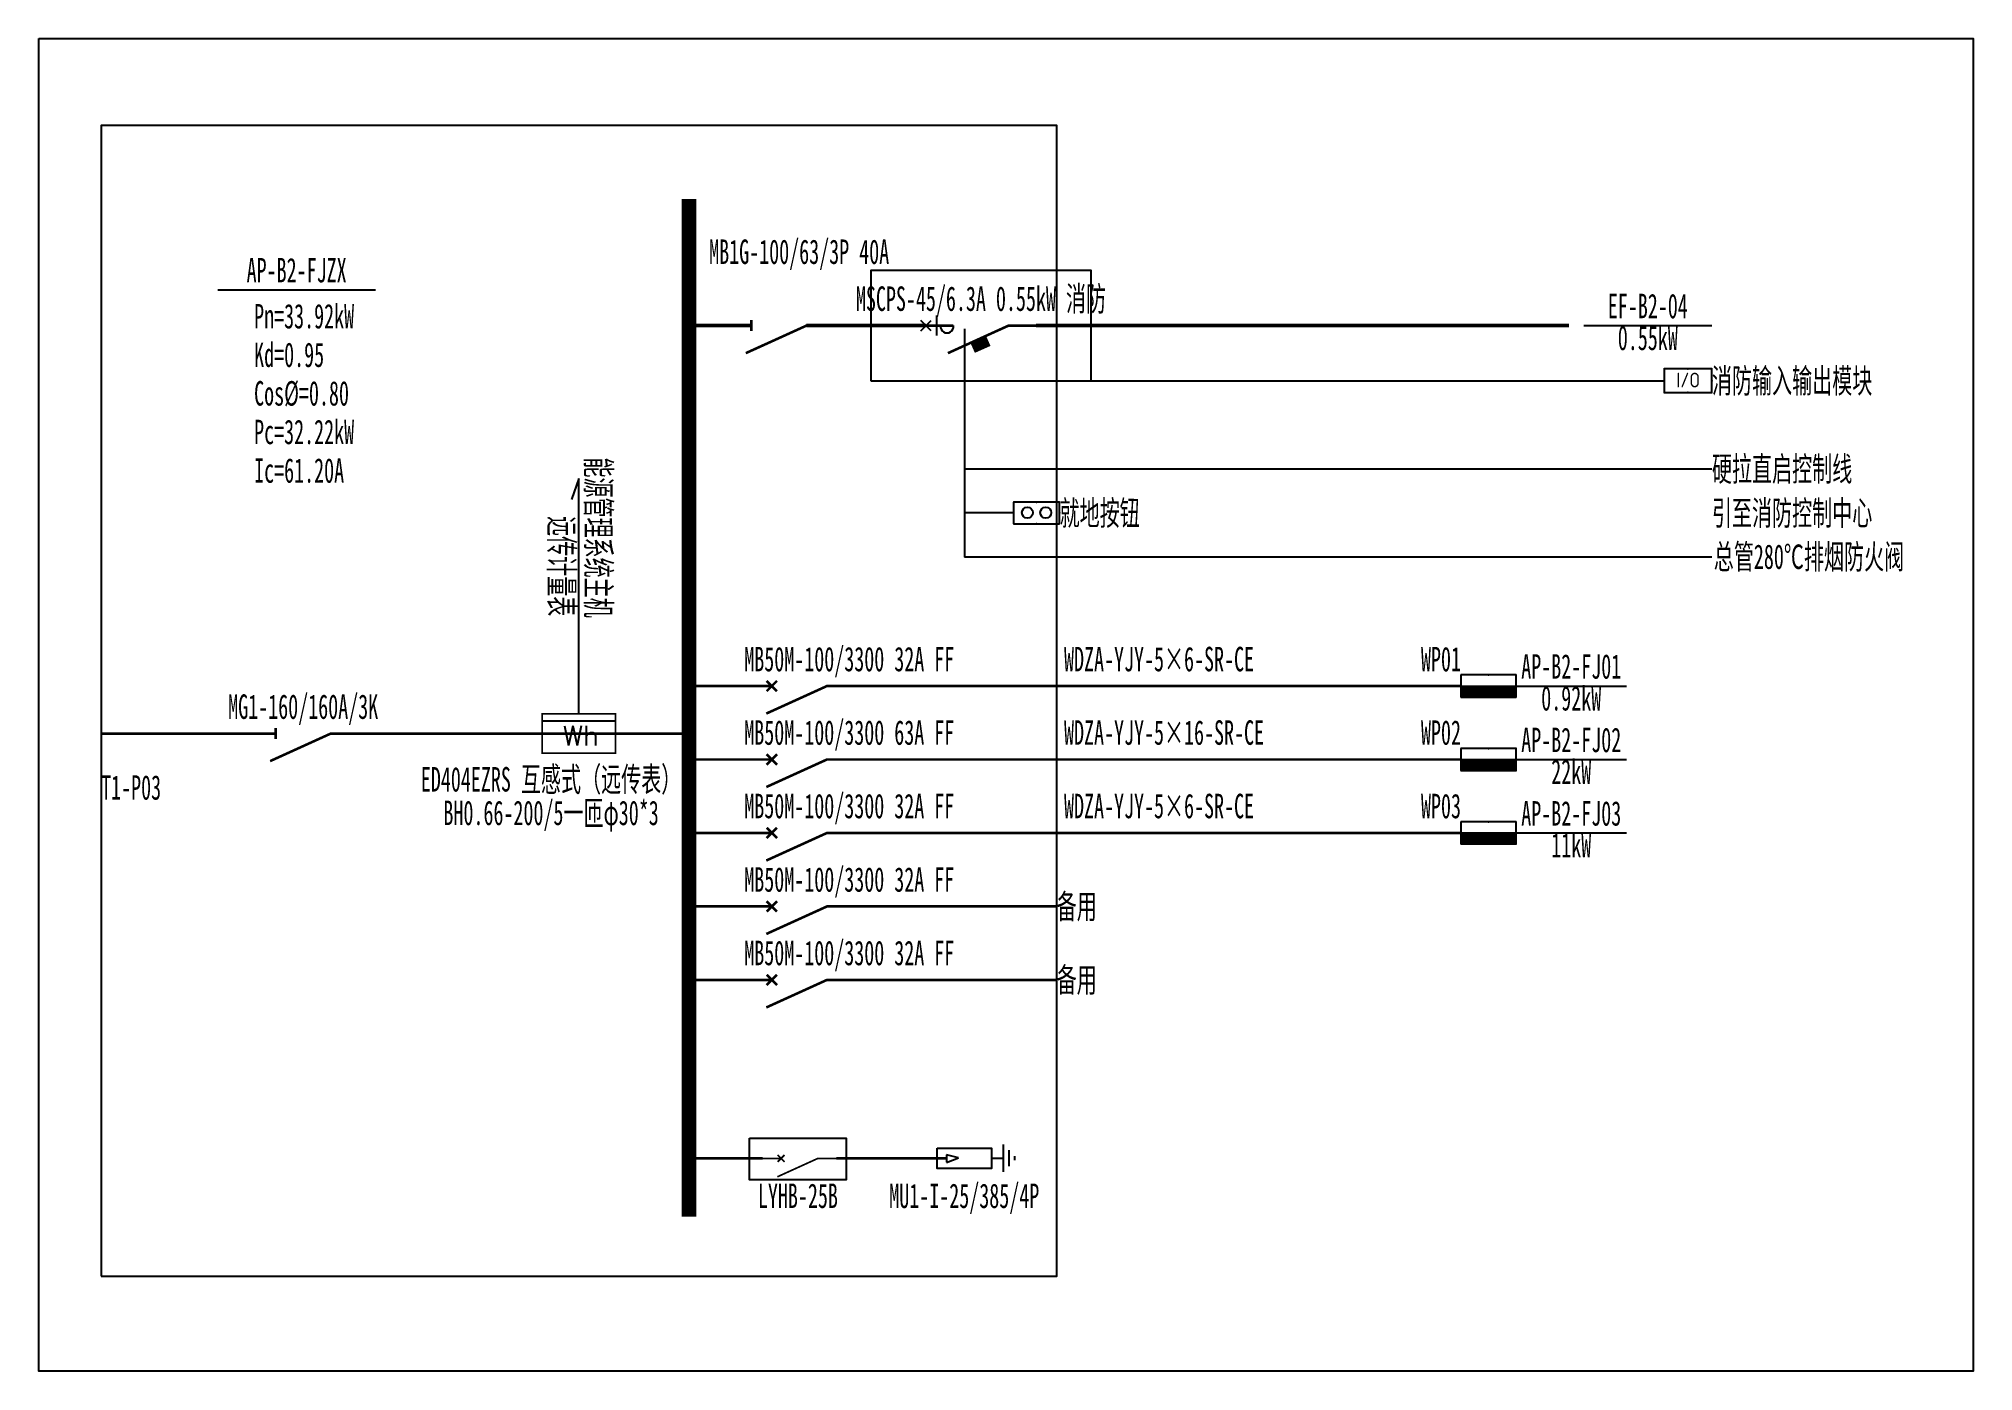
# Model space of a CAD drawing. Extents: x 1596288 to 1601025, y 419497 to 422762.
import ezdxf
from ezdxf.enums import TextEntityAlignment as Align

# ---------------------------------------------------------------- set-up
doc = ezdxf.new("R2010")
doc.units = 0
doc.header["$MEASUREMENT"] = 0
doc.layers.add('系统图', color=1, linetype='Continuous')
doc.styles.add('_SIMPLEX', font='simplex_.ttf', dxfattribs={"width": 0.6})
doc.styles.add('_TEL_ATTDEF', font='GBENOR', dxfattribs={"width": 0.8, "height": 3, "bigfont": 'GBCBIG'})
doc.styles.add('_TEL_DIM', font='', dxfattribs={"width": 0.8, "height": 3.5})
doc.styles.add('宋体', font='', dxfattribs={"width": 0.8, "height": 3.5})
doc.styles.get('_TEL_DIM').set_extended_font_data('SimSun')
doc.styles.get('宋体').set_extended_font_data('SimSun')

# ---------------------------------------------------------------- blocks, each defined once
blk = doc.blocks.new('$equip_U$00000079(zhangr-4109)')
for p, q in [((0.625, 0.292), (-0.625, 0.292)), ((-0.625, 0.292), (-0.625, -0.292)), ((0.625, -0.292), (0.625, 0.292)), ((-0.625, -0.292), (0.625, -0.292))]:
    blk.add_line(p, q)
at = {"const_width": 0.04}
blk.add_lwpolyline([(-0.625, 0.292), (-0.625, -0.292), (0.625, -0.292), (0.625, 0.292), (-0.625, 0.292), (-0.625, -0.292)], dxfattribs=at)
for centre in [(-0.25, 0.008), (0.25, 0.008)]:
    blk.add_circle(centre, 0.15)
for p in [(-0.625, 0), (0, 0.292), (0.625, 0), (0, -0.292)]:
    blk.add_point(p)
at = {"color": 7, "style": '_TEL_DIM', "flags": 1}
for tag in ['A', 'REMARK']:
    blk.add_attdef(tag, text='', height=0.00002, dxfattribs=at).set_placement((0, 0), align=Align.MIDDLE_CENTER)
blk = doc.blocks.new('$equip$00002773')
for p, q in [((0.65, 0.65), (-0.65, 0.65)), ((-0.65, 0.65), (-0.65, 0)), ((0.65, 0), (0.65, 0.65)), ((-0.65, 0), (0.65, 0))]:
    blk.add_line(p, q)
at = {"const_width": 0.04}
blk.add_lwpolyline([(-0.65, 0.65), (-0.65, 0), (0.65, 0), (0.65, 0.65), (-0.65, 0.65), (-0.65, 0)], dxfattribs=at)
for p in [(0, 0.65), (-0.65, 0.325), (0, 0), (0.65, 0.325)]:
    blk.add_point(p)
at = {"color": 7}
blk.add_attdef('$TEXT$', text='', height=0.4, dxfattribs=at).set_placement((0.006, 0.343), align=Align.MIDDLE_CENTER)
at = {"color": 7, "flags": 1}
for tag, p in [('A', (0, 0)), ('B', (0.905, 0.246))]:
    blk.add_attdef(tag, text='', height=0.4, dxfattribs=at).set_placement(p, align=Align.MIDDLE_CENTER)
blk = doc.blocks.new('$element$00000578')
at = {"const_width": 0.0233}
for points in [[(0, 0), (0, -0.25)], [(0, -1), (0, -0.75), (-0.25, -0.2)], [(-0.05, -0.25), (0.05, -0.25)]]:
    blk.add_lwpolyline(points, dxfattribs=at)
at = {"flags": 9}
blk.add_attdef('S', (0, 0), '', height=0.00000667, dxfattribs=at)
blk = doc.blocks.new('$element$00000496')
at = {"const_width": 0.0233}
for points in [[(0, 0), (0, -0.25)], [(-0.25, -0.2), (0, -0.75), (0, -1)]]:
    blk.add_lwpolyline(points, dxfattribs=at)
blk.add_arc((-0.008, -0.192), 0.0589, 81.8699, 278.1301)
at = {"flags": 9}
blk.add_attdef('S', (0, 0), '', height=0.00000667, dxfattribs=at)
blk = doc.blocks.new('$equip_U$00000086(maj01888)')
at = {"color": 2, "lineweight": 25}
for p, q in [((-0.141, -0.141), (0.141, 0.141)), ((0.141, -0.141), (-0.141, 0.141)), ((0.286, 0.273), (0.286, -0.273))]:
    blk.add_line(p, q, dxfattribs=at)
at = {"color": 2}
for p, q in [((1.235, -0.473), (1.625, -0.299)), ((1.243, -0.49), (1.633, -0.317)), ((1.251, -0.508), (1.64, -0.335)), ((1.259, -0.526), (1.648, -0.353)), ((1.267, -0.544), (1.656, -0.37)), ((1.275, -0.562), (1.664, -0.388)), ((1.283, -0.579), (1.672, -0.406)), ((1.291, -0.597), (1.68, -0.424)), ((1.298, -0.615), (1.688, -0.442)), ((1.306, -0.633), (1.696, -0.459)), ((1.314, -0.651), (1.704, -0.477)), ((1.322, -0.668), (1.712, -0.495)), ((1.33, -0.686), (1.72, -0.513)), ((1.338, -0.704), (1.728, -0.531))]:
    blk.add_line(p, q, dxfattribs=at)
at = {"const_width": 0.04}
blk.add_lwpolyline([(1.23, -0.462), (1.62, -0.288), (1.732, -0.541), (1.343, -0.715)], close=True, dxfattribs=at)
at = {"xscale": 3, "yscale": 3, "zscale": 3, "rotation": 90}
blk.add_blockref('$element$00000496', (0, 0), dxfattribs=at)
at = {"color": 7, "style": '_TEL_DIM', "flags": 1}
for tag in ['A', 'REMARK']:
    blk.add_attdef(tag, text='', height=0.00002, dxfattribs=at).set_placement((0, 0), align=Align.MIDDLE_CENTER)
blk = doc.blocks.new('$element$00000492')
blk.add_line((0.173, 0), (0.173, -1))
at = {"const_width": 0.0233}
blk.add_lwpolyline([(-0.267, 0), (0.267, 0), (0.267, -1), (-0.267, -1), (-0.267, 0)], dxfattribs=at)
at = {"style": '_SIMPLEX'}
blk.add_text('Wh', height=0.2667, rotation=270, dxfattribs=at).set_placement((-0.161, -0.281))
at = {"flags": 9}
blk.add_attdef('S', (0, 0), '', height=0.00000667, dxfattribs=at)
blk.add_attdef('S', (0, 0), '', height=0.00000667, dxfattribs=at)
blk.add_attdef('S', (0, 0), '', height=0.00000667, dxfattribs=at)
blk = doc.blocks.new('$element$00000519')
at = {"const_width": 0.0233}
for points in [[(0, 0), (0, -0.25)], [(0, -1), (0, -0.75), (-0.25, -0.2)], [(-0.05, -0.25), (0.05, -0.25)]]:
    blk.add_lwpolyline(points, dxfattribs=at)
at = {"flags": 9}
blk.add_attdef('S', (0, 0), '', height=0.00000667, dxfattribs=at)
blk = doc.blocks.new('$element$00000497')
at = {"const_width": 0.0233}
for points in [[(0, 0), (0, -0.25)], [(0, -1), (0, -0.75), (-0.25, -0.2)], [(-0.047, -0.297), (0.047, -0.203)], [(-0.047, -0.203), (0.047, -0.297)]]:
    blk.add_lwpolyline(points, dxfattribs=at)
at = {"flags": 9}
blk.add_attdef('S', (0, 0), '', height=0.00000667, dxfattribs=at)
blk = doc.blocks.new('*X9')
at = {"color": 0}
for p, q in [((-250, 33), (-183, 100)), ((-250, 68), (-218, 100)), ((-247, 0), (-147, 100)), ((-212, 0), (-112, 100)), ((-177, 0), (-77, 100)), ((-141, 0), (-41, 100)), ((-106, 0), (-6, 100)), ((-71, 0), (29, 100)), ((-35, 0), (65, 100)), ((0, 0), (100, 100)), ((35, 0), (135, 100)), ((71, 0), (171, 100)), ((106, 0), (206, 100)), ((141, 0), (241, 100)), ((177, 0), (250, 73)), ((212, 0), (250, 38)), ((247, 0), (250, 3))]:
    blk.add_line(p, q, dxfattribs=at)
blk = doc.blocks.new('$equip$00002929')
for p, q in [((-0.75, 0.6), (-0.75, 0)), ((0.75, 0.6), (-0.75, 0.6)), ((0.75, 0), (0.75, 0.6)), ((-0.75, 0.3), (0.75, 0.3)), ((-0.75, 0), (0.75, 0))]:
    blk.add_line(p, q)
for points, const_width in [([(-0.75, 0.6), (-0.75, 0), (0.75, 0), (0.75, 0.6), (-0.75, 0.6), (-0.75, 0)], 0.04), ([(-0.75, 0.15), (0.75, 0.15)], 0.3)]:
    blk.add_lwpolyline(points, dxfattribs=dict(const_width=const_width))
for p in [(0, 0.6), (-0.75, 0.3), (0, 0), (0.75, 0.3)]:
    blk.add_point(p)
at = {"xscale": 0.00300000000061118, "yscale": 0.00300000000061118, "zscale": 0.00300000000061118}
blk.add_blockref('*X9', (0, 0), dxfattribs=at)
at = {"color": 7, "style": '_TEL_DIM', "flags": 1}
for tag in ['A', 'REMARK']:
    blk.add_attdef(tag, text='', height=0.00002, dxfattribs=at).set_placement((0, 0), align=Align.MIDDLE_CENTER)

msp = doc.modelspace()

# ---------------------------------------------------------------- linework, layer by layer
at = {"color": 0, "linetype": 'ByBlock'}
for p, q in [((1596726.3, 422147.3), (1597112.5, 422147.3)), ((1598555, 422051.4), (1598555, 421492.4)), ((1600071.2, 422059.4), (1600384.9, 422059.4)), ((1598555, 421924.4), (1600267.9, 421924.4)), ((1598555, 421708.4), (1600384.9, 421708.4)), ((1598675.1, 421600.4), (1598555, 421600.4)), ((1600384.9, 421492.4), (1598555, 421492.4)), ((1598649.6, 420053.2), (1598649.6, 419986)), ((1598539.8, 420020.2), (1598510.6, 420028.1)), ((1598510.6, 420028.1), (1598510.6, 420009.9)), ((1598510.6, 420009.4), (1598539.8, 420020.2)), ((1598620.3, 420020), (1598648.4, 420020)), ((1598663.4, 420039.2), (1598663.4, 419999.9)), ((1598677.1, 420024.7), (1598677.1, 420015))]:
    msp.add_line(p, q, dxfattribs=at)
at = {"color": 0, "linetype": 'ByBlock', "ltscale": 0.2}
for p, q in [((1597610.5, 421684.5), (1597592.1, 421633.7)), ((1597610.5, 421107.9), (1597610.5, 421684.5))]:
    msp.add_line(p, q, dxfattribs=at)
at = {"color": 0, "linetype": 'ByBlock'}
for points in [[(1596440.5, 419730.8), (1598780.5, 419730.8), (1598780.5, 422549.9), (1596440.5, 422549.9)], [(1598325.2, 421924.4), (1598865.2, 421924.4), (1598865.2, 422194.4), (1598325.2, 422194.4)], [(1598028.6, 420068.5), (1598265.2, 420068.5), (1598265.2, 419966.5), (1598028.6, 419966.5)], [(1598487.8, 420044.2), (1598620.6, 420044.2), (1598620.6, 419994.1), (1598487.8, 419994.1)]]:
    msp.add_lwpolyline(points, close=True, dxfattribs=at)
for points, const_width in [([(1597880.5, 422369.9), (1597880.5, 419876.6)], 36), ([(1597875.3, 422059.4), (1598032.8, 422059.4)], 9), ([(1598167.8, 422059.4), (1598460.2, 422059.4)], 9), ([(1598730.2, 422059.4), (1600035.2, 422059.4)], 9), ([(1597880.5, 421176.4), (1598015.5, 421176.4)], 6.3), ([(1598285.5, 421176.4), (1599770.5, 421176.4)], 6.3), ([(1596440.6, 421059.9), (1596800.5, 421059.9)], 6.3), ([(1597070.5, 421059.9), (1597880.5, 421059.9)], 6.3), ([(1597880.5, 420996.4), (1598015.5, 420996.4)], 6.3), ([(1598285.5, 420996.4), (1599770.5, 420996.4)], 6.3), ([(1597880.5, 420816.4), (1598015.5, 420816.4)], 6.3), ([(1598285.5, 420816.4), (1599770.5, 420816.4)], 6.3), ([(1597880.5, 420636.4), (1598015.5, 420636.4)], 6.3), ([(1598285.5, 420636.4), (1598780.5, 420636.4)], 6.3), ([(1597880.5, 420456.4), (1598015.5, 420456.4)], 6.3), ([(1598285.5, 420456.4), (1598780.5, 420456.4)], 6.3), ([(1597880.5, 420019), (1598060.6, 420019)], 6.3), ([(1598240.6, 420019), (1598510.6, 420019)], 6.3)]:
    msp.add_lwpolyline(points, dxfattribs=dict(at, const_width=const_width))
for points in [[(1599905.5, 421176.4), (1600175.5, 421176.4)], [(1599905.5, 420996.4), (1600175.5, 420996.4)], [(1599905.5, 420816.4), (1600175.5, 420816.4)]]:
    msp.add_lwpolyline(points, dxfattribs=at)
at = {"layer": '系统图'}
msp.add_lwpolyline([(1596287.8, 422762.4), (1601025, 422762.4), (1601025, 419497.4), (1596287.8, 419497.4)], close=True, dxfattribs=at)

# ---------------------------------------------------------------- block references
at = {"color": 0, "linetype": 'ByBlock', "rotation": 90}
for name, p, xscale, yscale, zscale in [('$element$00000578', (1597965.3, 422059.4), 270, 270, 270), ('$element$00000497', (1598015.5, 421176.4), 270, 270, 270), ('$element$00000492', (1597520.5, 421059.9), 180, 180, 180), ('$element$00000519', (1596800.5, 421059.9), 270, 270, 270), ('$element$00000497', (1598015.5, 420996.4), 270, 270, 270), ('$element$00000497', (1598015.5, 420816.4), 270, 270, 270), ('$element$00000497', (1598015.5, 420636.4), 270, 270, 270), ('$element$00000497', (1598015.5, 420456.4), 270, 270, 270), ('$element$00000497', (1598060.6, 420019), 180, 180, 180)]:
    msp.add_blockref(name, p, dxfattribs=dict(at, xscale=xscale, yscale=yscale, zscale=zscale))
at = {"color": 0, "linetype": 'ByBlock'}
for name, p, xscale, yscale, zscale in [('$equip_U$00000086(maj01888)', (1598460.2, 422059.4), 90, 90, 90), ('$equip_U$00000079(zhangr-4109)', (1598731.4, 421600.4), 89.99999999999997, 89.99999999999997, 89.99999999999997), ('$equip$00002929', (1599838, 421149.4), 90, 90, 90), ('$equip$00002929', (1599838, 420969.4), 90, 90, 90), ('$equip$00002929', (1599838, 420789.4), 90, 90, 90)]:
    msp.add_blockref(name, p, dxfattribs=dict(at, xscale=xscale, yscale=yscale, zscale=zscale))
ref = msp.add_blockref('$equip$00002773', (1600326.4, 421895.2), dxfattribs=dict(at, xscale=90, yscale=90, zscale=90))
ref.add_attrib('$TEXT$', 'I/O', dxfattribs={"color": 7, "height": 36, "style": '_TEL_ATTDEF'}).set_placement((1600326.9, 421926), align=Align.MIDDLE_CENTER)

# ---------------------------------------------------------------- texts
at = {"color": 31, "linetype": 'ByBlock', "style": '宋体', "width": 0.6}
msp.add_text('MB1G-100/63/3P 40A', height=60, dxfattribs=at).set_placement((1598150, 422192.4), align=Align.BOTTOM_CENTER)
at = {"color": 0, "linetype": 'ByBlock', "style": '宋体', "width": 0.6}
for s, p in [('AP-B2-FJZX', (1596919.4, 422147.3)), ('EF-B2-04', (1600228, 422059.4)), ('AP-B2-FJ01', (1600040.5, 421176.4)), ('AP-B2-FJ02', (1600040.5, 420996.4)), ('AP-B2-FJ03', (1600040.5, 420816.4))]:
    msp.add_text(s, height=60, dxfattribs=at).set_placement(p, align=Align.BOTTOM_CENTER)
at = {"color": 4, "linetype": 'ByBlock', "style": '宋体', "width": 0.6}
msp.add_text('MSCPS-45/6.3A 0.55kW 消防', height=60, dxfattribs=at).set_placement((1598595.2, 422077.4), align=Align.BOTTOM_CENTER)
at = {"color": 0, "linetype": 'ByBlock', "style": '宋体', "width": 0.6}
for s, p in [('Pn=33.92kW', (1596815.3, 422052.5)), ('Kd=0.95', (1596815.3, 421958)), ('Cos%%C=0.80', (1596815.3, 421863.5)), ('Pc=32.22kW', (1596815.3, 421769)), ('Ic=61.20A', (1596815.3, 421674.5))]:
    msp.add_text(s, height=60, dxfattribs=at).set_placement(p)
for s, p in [('0.55kW', (1600228, 422059.4)), ('0.92kW', (1600040.5, 421176.4)), ('22kW', (1600040.5, 420996.4)), ('11kW', (1600040.5, 420816.4))]:
    msp.add_text(s, height=60, dxfattribs=at).set_placement(p, align=Align.TOP_CENTER)
for s, p in [('消防输入输出模块', (1600384.9, 421924.4)), ('硬拉直启控制线', (1600384.9, 421708.4)), ('就地按钮', (1598787.6, 421600.4)), ('引至消防控制中心', (1600384.9, 421600.4)), ('总管280℃排烟防火阀', (1600389.5, 421493.3)), ('备用', (1598780.5, 420636.4)), ('备用', (1598780.5, 420456.4))]:
    msp.add_text(s, height=60, dxfattribs=at).set_placement(p, align=Align.MIDDLE_LEFT)
for s, p in [('能源管理系统主机', (1597610.5, 421343.6)), ('远传计量表', (1597520.5, 421347.2))]:
    msp.add_text(s, height=60, rotation=270, dxfattribs=at).set_placement(p, align=Align.BOTTOM_RIGHT)
at = {"color": 40, "linetype": 'ByBlock', "style": '宋体', "width": 0.6}
for p in [(1598015.5, 421194.4), (1598015.5, 420834.4), (1598015.5, 420654.4), (1598015.5, 420474.4)]:
    msp.add_text('MB50M-100/3300 32A FF', height=60, dxfattribs=at).set_placement(p, align=Align.BOTTOM_LEFT)
at = {"color": 0, "linetype": 'ByBlock', "style": '宋体', "width": 0.6}
for s, p in [('WDZA-YJY-5×6-SR-CE', (1598798.5, 421194.4)), ('WDZA-YJY-5×16-SR-CE', (1598798.5, 421014.4)), ('T1-P03', (1596440.6, 420879.9)), ('WDZA-YJY-5×6-SR-CE', (1598798.5, 420834.4))]:
    msp.add_text(s, height=60, dxfattribs=at).set_placement(p, align=Align.BOTTOM_LEFT)
for s, p in [('WP01', (1599770.5, 421194.4)), ('WP02', (1599770.5, 421014.4)), ('WP03', (1599770.5, 420834.4))]:
    msp.add_text(s, height=60, dxfattribs=at).set_placement(p, align=Align.BOTTOM_RIGHT)
at = {"color": 1, "linetype": 'ByBlock', "style": '宋体', "width": 0.6}
msp.add_text('MG1-160/160A/3K', height=60, dxfattribs=at).set_placement((1596935.5, 421077.9), align=Align.BOTTOM_CENTER)
at = {"color": 3, "linetype": 'ByBlock', "style": '宋体', "width": 0.6}
msp.add_text('MB50M-100/3300 63A FF', height=60, dxfattribs=at).set_placement((1598015.5, 421014.4), align=Align.BOTTOM_LEFT)
at = {"color": 2, "linetype": 'ByBlock', "style": '宋体', "width": 0.6}
msp.add_text('ED404EZRS 互感式（远传表）', height=60, dxfattribs=at).set_placement((1597542.5, 420977.9), align=Align.TOP_CENTER)
at = {"color": 3, "linetype": 'ByBlock', "style": '宋体', "width": 0.6}
msp.add_text('BH0.66-200/5一匝φ30*3', height=60, dxfattribs=at).set_placement((1597542.5, 420895.6), align=Align.TOP_CENTER)
at = {"color": 1, "linetype": 'ByBlock', "style": '宋体', "width": 0.6}
msp.add_text('LYHB-25B', height=60, dxfattribs=at).set_placement((1598146.9, 419957.5), align=Align.TOP_CENTER)
at = {"color": 190, "linetype": 'ByBlock', "style": '宋体', "width": 0.6}
msp.add_text('MU1-I-25/385/4P', height=60, dxfattribs=at).set_placement((1598554.2, 419957.5), align=Align.TOP_CENTER)

doc.saveas('drawing.dxf')
